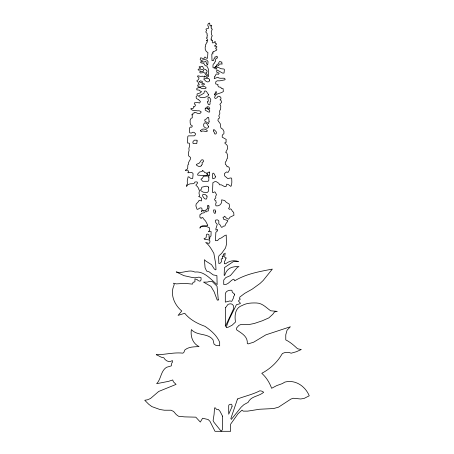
<?xml version="1.0" encoding="UTF-8"?>
<svg xmlns="http://www.w3.org/2000/svg" width="454" height="454" viewBox="0 0 454 454"><rect width="100%" height="100%" fill="white"/><g stroke="black" fill="none" stroke-linecap="round" stroke-linejoin="round"><path stroke-width="0.68" d="M197.093 140.967L196.775 143.572L193.342 143.572L192.842 142.953L193.098 141.398L194.477 140.155L197.03 140.224L197.093 140.967M201.945 62.981L203.625 63.231L205.06 65.472L205.997 65.955L206.587 65.734L207.733 67.629L208.482 69.343L208.482 76.652L205.917 72.385L207.047 72.101L207.041 70.722L206.479 70.642L205.827 69.524L203.75 69.008L202.666 66.415L201.247 66.369L200.52 67.067L199.692 66.636C197.195 67.175 203.585 67.879 198.29 69.241L198.063 69.825L198.841 70.205L202.405 69.462L203.103 69.848L203.801 70.654L202.932 71.579L200.861 71.67L200.169 71.255L199.686 72.288L200.492 72.986L203.971 72.555L205.35 73.679L205.634 74.694L206.4 75.006L207.461 77.447L206.718 77.498L204.618 75.966L204.731 76.811L204.334 77.18L202.274 76.13L201.122 76.38C200.118 76.658 196.769 74.723 197.598 76.822L198.46 77.021L199.068 78.094L198.216 79.898L197.064 80.46L196.866 81.079L198.148 82.112L198.415 83.825L198.892 83.859L199.278 84.887L197.598 85.108C197.359 89.086 203.159 85.42 205.089 86.742C208.829 89.08 202.075 89.024 200.85 88.053L200.486 87.452L199.107 87.452L196.843 88.343L196.792 89.864L199.448 90.159L200.055 91.033L201.445 91.504L200.64 92.747L197.093 93.944A1.839 1.839 0 0 0 197.382 95.459L196.122 96.696L196.276 98.143L197.229 99.068L198.426 99.33L198.426 99.806L199.414 100.232L200.486 101.804L199.363 103.092L198.08 102.553L194.516 102.786L194.244 103.847L195.436 104.84L195.328 105.697L194.312 106.9L193.597 106.355L193.495 108.001C193.103 108.954 189.443 107.842 191.299 109.545L192.984 110.424L196.173 110.651C197.774 111.173 199.073 110.26 200.339 111.309L201.287 111.996L199.976 113.511L197.791 113.392C196.4 112.984 195.561 112.155 194.55 112.32L194.153 113.097L193.064 113.069L192.831 113.988C193.813 114.516 190.311 114.334 192.411 115.214C191.463 115.821 193.563 118.284 191.151 118.171L190.118 120.253L190.175 123L190.578 124.697L192.241 125.769L192.275 126.178L191.736 127.216L190.578 126.989L189.318 128.119L189.715 132.874L191.389 133.056L192.717 132.273L193.954 132.284L195.612 133.777L195.175 135.037L194.301 135.831L188.325 135.877L187.757 136.62L187.581 143.078L188.966 143.078L189.647 143.822L189.375 147.073L188.87 148.078L189.102 150.529L188.461 152.55L188.563 155.836L190.447 157.351C191.202 160.177 187.661 161.675 188.427 164.569L187.848 164.853L187.655 168.916L185.907 169.773L185.311 170.63L188.427 170.778L188.563 171.635L187.825 172.571L188.041 172.787L191.645 172.429L192.939 173.269L193.058 174.625L192.7 178.462L190.476 178.269L189.437 177.168L188.132 176.776L187.23 180.896L187.388 183.649L186.577 185.431L186.628 186.424L187.769 184.767L190.084 183.836L193.177 183.694L194.164 183.297L194.959 181.986L196.854 181.912L197.507 182.366L197.371 183.416L195.986 184.863L196.111 185.652L197.161 186.236L198.71 188.455L198.931 189.931L199.522 190.152L198.994 193.103L199.578 195.992L198.608 196.44L200.986 197.547L201.65 198.659L201.644 200.447L201.423 200.969L199.119 200.231L198.591 201.428L196.19 203.988L195.884 205.866L197.064 209.322L197.967 209.243L199.993 207.949L201.258 207.864L202.081 208.84L201.973 210.628L201.253 211.377L203.466 210.316L203.335 211.189L204.453 210.594L205.225 210.752L205.356 210.191L206.343 210.003L207.364 208.522L208.352 209.351L208.352 210.934L206.837 211.184L206.218 211.933L205.129 211.655L204.005 212.812L201.292 213.318L200.906 214.322L199.936 214.64L199.868 217.307L200.804 217.88L200.986 218.584L201.843 217.619L202.819 217.523L203.279 218.578L205.6 221.081L207.694 225.099L207.694 225.734L202.308 225.871L200.844 226.489L199.828 228.107L201.133 226.711C203.937 225.678 207.172 226.41 209.635 227.97L209.72 230.479L208.307 231.767L211.11 231.58L210.996 235.978L209.986 236.778L209.623 239.326L209.124 238.662L208.993 234.769L207.773 234.088L206.808 234.202C205.605 235.263 207.03 237.453 205.435 238.214L204.09 238.401C203.653 241.159 211.626 237.556 209.686 242.901L208.902 243.378L205.679 242.47C209.51 245.2 211.411 249.388 213.828 253.264L215.667 263.507L216.013 269.591L215.673 269.88L214.248 268.938L211.541 264.659L205.81 261.056L204.419 259.699L205.066 267.752L206.644 271.089L209.135 271.85L213.21 274.914L216.904 275.584L217.148 284.624C210.735 279.397 204.09 270.856 194.953 272.065C188.858 268.916 182.587 274.074 176.214 271.906L183.887 275.646L192.893 277.627L195.118 277.814L198.875 277.139L201.048 277.615L201.048 280.01L200.021 281.225L198.199 280.64L197.087 279.505L194.931 278.955L194.931 281.821L193.086 282.314L192.485 284.125L185.204 283.381L176.311 283.886L173.53 283.2L174.268 284.607C169.7 293.954 174.177 304.674 181.765 310.99L178.087 315.388L184.727 313.26C189.874 319.729 197.405 323.589 205.043 326.358C211.019 330.518 216.847 335.381 219.679 342.293L219.679 345.789L215.883 345.358L214.038 344.109L213.005 339.779C207.682 332.748 197.184 336.125 191.367 329.576C190.305 336.289 192.609 343.502 199.062 346.578C194.193 346.867 188.756 346.606 184.812 349.994L183.893 352.355L182.9 353.155C173.865 352.117 165.222 354.75 156.238 354.727C158.889 355.561 160.829 357.695 163.803 357.735C165.432 360.816 169.234 362.967 172.389 360.55L172.543 362.042L171.777 363.058L171.334 365.873L166.453 367.331C160.62 371.094 161.21 379.079 156.658 383.687L168.519 381.36L172.747 379.958L173.349 381.769L176.073 384.39L158.684 391.467L150.495 398.51L147.573 399.77L144.752 400.269L148.787 404.31L151.846 406.597L159.922 409.508L164.32 410.217L171.005 410.217L173.598 411.438L176.266 414.598L178.587 416.278L184.682 416.88L195.81 417.169L200.322 422.061L202.586 418.236L208.165 419.53L209.969 421.323L214.997 431.3L230.66 431.3L230.66 424.127L238.021 413.753L242.033 410.121L243.213 411.131L247.668 411.131L259.609 409.241L273.58 408.549L278.484 407.187L290.991 399.021L293.42 398.26L300.701 398.981L304.157 398.408L309.248 395.792C305.326 386.246 295.367 379.323 284.834 382.103L282.377 383.579L276.685 385.616L271.623 388.295C269.574 382.648 266.299 377.297 261.771 373.301A51.103 51.103 0 0 0 279.846 357.525L282.411 353.501L285.384 352.372L288.772 352.372L291.179 353.206L296.377 351.719L301.303 349.523L297.563 348.768C293.999 345.415 290.151 342.021 285.77 339.893L285.77 334.802L287.064 330.206L290.367 326.755L265.891 334.842L253.621 342.208L248.151 343.905L247.288 343.502C247.912 336.346 241.443 333.202 236.619 329.831L236.619 327.919L238.957 325.314L241.023 324.479L249.297 324.479L254.291 323.481L262.134 320.847L268.83 317.902L272.82 314.247L274.483 311.915L277.298 311.387L270.641 310.78C266.22 307.67 262.355 303.073 256.459 302.983C251.601 302.835 246.573 303.034 242.226 305.446C234.968 307.835 234.446 315.683 235.507 322.028L232.017 325.285L228.328 327.158L226.217 327.623C228.47 319.44 232.925 312.284 236.381 304.753L240.279 303.624L240.279 303.096L238.412 300.968L240.325 299.061L239.536 298.567L239.882 297.012L244.7 293.363L252.191 289.153L259.926 283.557L263.161 280.498L272.343 269.103C259.37 271.588 246.079 273.847 234.667 280.827L234.003 279.403L233.396 279.21C229.974 280.708 228.141 285.271 223.731 284.499L223.731 280.044L225.757 277.627L230.371 275.601L237.363 267.349L239.008 266.583C231.898 266.299 226.835 268.189 224.656 275.47L224.162 275.351L224.418 267.605L233.101 261.793L234.968 261.408L238.463 261.532C234.026 259.938 229.179 260.812 225.615 263.791L224.333 263.712L224.401 261.606L225.598 259.654L225.593 258.451L226.194 258.377L226.115 257.776L224.912 257.702L224.685 256.652L225.195 253.139L224.151 254.109L223.623 253.882L223.408 256.652L222.205 255.903L222.812 258.678L221.16 258.905L221.467 261.759L220.042 263.337L218.839 263.49L218.607 256.879L219.055 255.681L221.597 253.434L225.547 247.918L226.427 244.496L226.234 235.03C223.646 235.575 222.068 238.214 219.424 238.622L217.46 240.648L215.485 240.699L215.843 232.334L217.704 230.672L217.364 229.406L215.996 230.138L215.849 228.918L217.267 224.407L215.809 222.664L215.292 220.82L215.741 220.054L217.307 219.855L218.147 220.258L218.822 221.058L218.811 223.839L219.935 224.69L221.421 227.284L222.386 227.119L223.436 226.143L224.923 225.978L225.803 223.833L227.76 221.217L227.721 220.576L223.555 219.214L223.033 217.25L223.992 217.052L224.628 216.178L226.671 218.329L228.595 219.254L229.979 217.211L233.952 215.304L233.685 212.251C231.438 211.797 232.062 207.461 229.338 209.328L228.544 208.38L229.531 207.149L229.208 204.056L226.171 202.234L224.724 200.537L221.631 199.828C222.505 202.983 219.815 206.604 215.934 205.866L215.633 203.942L216.314 202.478L215.809 201.792L216.013 200.895L214.674 200.004L214.526 199.261L215.798 197.87L215.707 196.162L216.501 194.635L215.111 192.087L214.606 191.855L213.221 192.644L212.5 192.473L212.886 182.661L214.929 181.628L216.314 181.679L218.981 183.405L219.424 184.784L221.308 184.835L224.582 186.611L225.967 186.662L226.762 184.103L228.544 184.693L230.876 186.418L231.608 184.795L231.846 182.043L231.722 178.74L231.109 177.889L227.738 178.558L224.645 175.897L224.458 174.875L224.389 173.791L224.866 173.19L226.597 171.93L228.039 172.406L229.565 169.717L229.122 167.395L227.863 166.504L227.091 166.862L226.659 165.5L225.298 164.223L225.28 162.254L226.563 160.614L226.869 158.979L227.67 157.992L227.562 155.064L226.739 152.879L225.695 152.396L227.67 148.509L227.488 146.086L226.677 144.724L224.906 143.277L224.9 142.635L226.336 142.074L225.933 141.273L226.234 139.429L222.227 137.193L222.222 135.593L222.931 134.322L223.884 133.924L223.975 131.495L222.829 129.254L221.104 128.164L220.553 126.791L220.315 123.828L217.914 120.526L218.317 118.67L219.168 118.443L219.475 117.228L218.754 115.969L219.821 113.596L219.634 110.878L220.65 109.193L220.769 106.015L219.861 104.346L221.666 102.281L220.854 100.118L220.111 99.993L220.23 99.375L220.905 99.131L220.99 98.172L220.678 97.128L220.065 97.003L219.878 96.39L218.68 96.208L217.545 96.696L217.421 97.406L215.758 98.484L214.924 98.177L214.583 97.309C215.69 92.815 220.661 93.796 223.351 91.577L223.062 88.507L221.365 88.49L220.865 87.299L218.55 86.896L217.767 85.414L218.051 84.546L215.678 83.939L215.735 82.202L215.996 81.51L217.205 80.818L219.906 80.823L224.685 79.881L225.212 79.365L224.617 78.321C222.375 77.838 219.333 79.041 217.829 77.254L214.254 78.65L214.487 76.334L215.48 75.932L215.968 74.308L216.813 73.934L218.476 74.354L219.18 73.139L216.706 72.186L216.847 69.854L222.568 73.1L224.043 73.066L224.384 69.541L223.964 69.042L220.65 68.679L218.68 67.498L216.598 67.561L216.654 68.906L214.856 68.741L214.969 67.845L216.433 66.273L218.737 65.592L219.134 64.082L222.29 64.008L221.836 63.395L221.836 61.999L221.217 62.17L220.706 61.727L219.413 61.568L218.232 63.861L216.774 64.814L216.547 65.654L214.316 67.85L213.232 67.794L212.954 67.345L213.022 64.803L213.834 63.554L214.521 63.276L214.64 61.994L215.395 61.903L215.656 58.969L216.847 58.504L217.591 57.164L216.83 56.205L215.928 57.198L215.139 56.671L214.373 58.714L213.902 58.776L213.692 60.456L212.007 60.666L211.802 54.418L211.956 53.867L212.977 53.861L212.54 52.238L213.284 52.358L213.125 51.438L213.834 51.495C215.026 51.302 215.627 50.315 216.558 50.309L216.87 49.077L216.422 48.884C215.031 49.373 215.951 47.137 216.581 47.295L216.853 47.068C217.352 45.264 213.902 47.159 214.611 45.604L215.327 45.627L216.558 44.038L216.496 43.703L215.735 43.743L215.037 42.699L215.451 41.745L214.782 41.603L214.016 42.619L212.62 42.971L212.222 42.126L212.563 40.224L211.638 40.52L211.468 39.969L210.883 39.89C212.285 38.76 210.418 38.721 211.365 38.051L211.791 36.405C213.414 35.639 210.758 35.23 211.672 33.914L211.178 31.831L212.307 29.158L211.252 28.653L211.337 27.864C210.452 27.376 211.893 27.058 211.082 26.775L211.768 25.231L210.577 25.833C209.578 27.206 210.14 21.752 209.198 23.199C208.176 23.154 207.677 24.675 207.858 25.861L208.431 26.559L208.392 28.5L206.19 28.863L205.957 29.465L206.684 30.401C204.135 33.238 208.17 32.353 207.007 34.731C208.273 35.361 206.343 35.855 207.16 36.626C207.972 38.113 205.446 37.29 206.74 38.471C207.467 39.129 208.749 40.911 206.462 40.247C206.604 40.905 207.977 41.019 207.047 41.462C207.864 42.926 205.548 42.483 206.337 43.93C205.174 44.197 205.758 45.247 205.662 46.416L205.191 46.921L205.231 49.384L206.332 51.546L207.915 52.59L207.512 58.271L206.439 58.174L204.907 56.971L204.232 58.265L202.433 58.35L200.702 57.766L200.146 59.355L200.447 59.99L201.695 60.513L202.671 59.9L204.765 59.559L206.928 60.132L208.091 61.693L207.66 65.03L206.519 63.793L206.002 61.636L205.356 61.364L204.016 62.141L201.531 61.233L200.696 61.926L200.668 62.646L201.945 62.981M204.272 84.143L203.625 85.119L202.223 84.949C200.435 83.037 204.51 82.866 204.272 84.143M208.437 94.494L208.238 95.629C205.588 97.905 201.309 98.461 198.693 96.458L198.869 95.402L200.764 95.085L203.988 93.178L204.26 91.657L204.919 90.868L206.298 91.299L208.437 94.494M207.444 101.878L208.21 104.267C209.759 105.85 210.384 103.989 209.969 102.076L210.594 101.458L210.787 99.403L209.827 98.024C209.226 96.396 207.836 97.071 207.96 98.609L208.386 101.174L207.444 101.878M208.465 187.349L208.437 191.253L207.325 192.468L203.296 192.218L200.674 190.572L200.742 189.579L201.553 189.029L201.809 187.218L205.923 186.219L207.438 186.31L208.335 186.736L208.465 187.349M201.218 165.273C201.491 166.913 199.204 166.408 198.228 166.238L196.571 165.216L196.281 164.484L199.374 163.043L201.389 159.978L202.796 159.791L203.279 160.222L203.517 161.806L202.058 162.333L202.291 164.45L201.218 165.273M202.319 170.67L202.172 171.453L199.561 171.992L197.626 174.109L197.768 175.199C200.878 174.921 204.748 176.685 207.557 175.165L206.088 172.815L204.862 172.719L203.545 171.062L202.319 170.67M205.248 108.137L205.208 110.101L208.335 111.99L209.515 112.127L209.771 110.997L209.402 110.191L206.479 108.103L205.248 108.137M222.522 416.131L222.369 429.813L221.121 431.175L213.965 422.26L213.102 420.557L214.095 414.269L214.498 407.919L215.451 407.919L216.53 409.446L218.374 409.394L220.031 411.33L222.522 416.131M225.559 307.699L225.309 326.522L233.765 308.362L233.481 305.831L232.76 304.782L231.727 304.038L230.155 303.794L228.004 304.362L225.559 307.699M209.612 172.611L209.549 175.607L209.107 176.027L207.671 174.563L207.149 172.849C208.182 173.439 209.549 170.596 209.612 172.611M213.681 129.952L213.511 131.649L214.379 132.437L214.617 133.873L215.775 134.061L216.399 133.147A2.162 2.162 0 0 0 215.661 131.149L214.05 129.577L213.681 129.952M208.897 206.252C210.049 210.985 206.161 207.109 207.728 205.304L208.738 205.395L208.897 206.252M206.979 196.701L206.956 197.745L206.173 199.215L204.493 198.704L202.79 196.355L202.569 194.97L203.103 194.403A3.547 3.547 0 0 1 205.27 194.624L206.911 195.787L206.979 196.701M208.902 177.707L208.749 180.732L208.04 181.299L202.666 181.294L200.935 179.165L202.484 178.274L203.477 176.101L208.324 176.056L208.902 177.707M206.973 107.07L206.911 107.729L208.573 108.756L209.169 109.096L209.799 108.807L208.971 107.002L207.716 106.696L206.973 107.07M208.369 126.853L208.329 127.307C207.33 129.379 204.652 127.642 203.727 126.303L203.693 124.203L204.368 123.051L205.225 122.75L206.979 123.942L208.59 126.518L208.369 126.853M200.441 130.57L201.156 131.745C202.949 129.594 206.292 132.818 207.484 130.956L206.133 129.64L204.028 129.01L202.558 129.123L200.441 130.57M215.724 211.558L215.519 213.028L214.583 213.408L213.845 212.358L213.567 210.003L215.145 209.913L215.724 211.558M215.485 176.833L214.907 178.042L212.818 178.819C211.632 173.297 213.267 170.222 215.485 176.833M209.589 80.08L209.442 81.062C208.647 82.163 206.922 82.202 205.724 81.084C204.748 79.683 202.007 78.514 205.276 78.678L208.318 78.343L209.379 79.274L209.589 80.08M214.515 94.33L214.384 95.068L216.427 93.064L216.382 91.861L215.979 91.56L214.515 94.33M199.544 81.709C199.323 82.628 202.285 82.742 202.654 82.208L202.092 81.385L200.469 80.823L199.544 81.709M209.084 121.57L208.613 123.607L204.777 120.934L204.85 119.64L206.774 118.727L207.364 117.552L208.216 117.297L208.698 117.665L209.084 121.57M234.673 294.243L234.44 295.492L233.464 296.712L233.464 297.983L231.767 301.354L229.906 300.928L225.309 302.12L225.309 293.965C225.734 290.997 228.935 290.049 231.529 290.219L232.028 290.617L232.266 292.189L234.673 294.243M237.499 398.992L230.848 418.577L231.364 419.382L241.119 407.215L243.94 404.639L248.134 402.363C251.079 395.905 258.888 396.58 263.695 392.233L261.759 391.127L259.881 390.786C252.793 394.469 244.757 396.16 237.499 398.992M232.011 406.71L228.703 414.207L228.703 405.615L229.1 404.752L231.182 404.151L232.011 405.121L232.011 406.71M218.289 299.85L218.011 300.281L217.143 299.895L214.169 291.86L210.94 286.4L203.534 282.104L207.353 282.104L209.782 281.349L212.012 281.349L217.035 286.224L218.289 299.85"/></g></svg>
